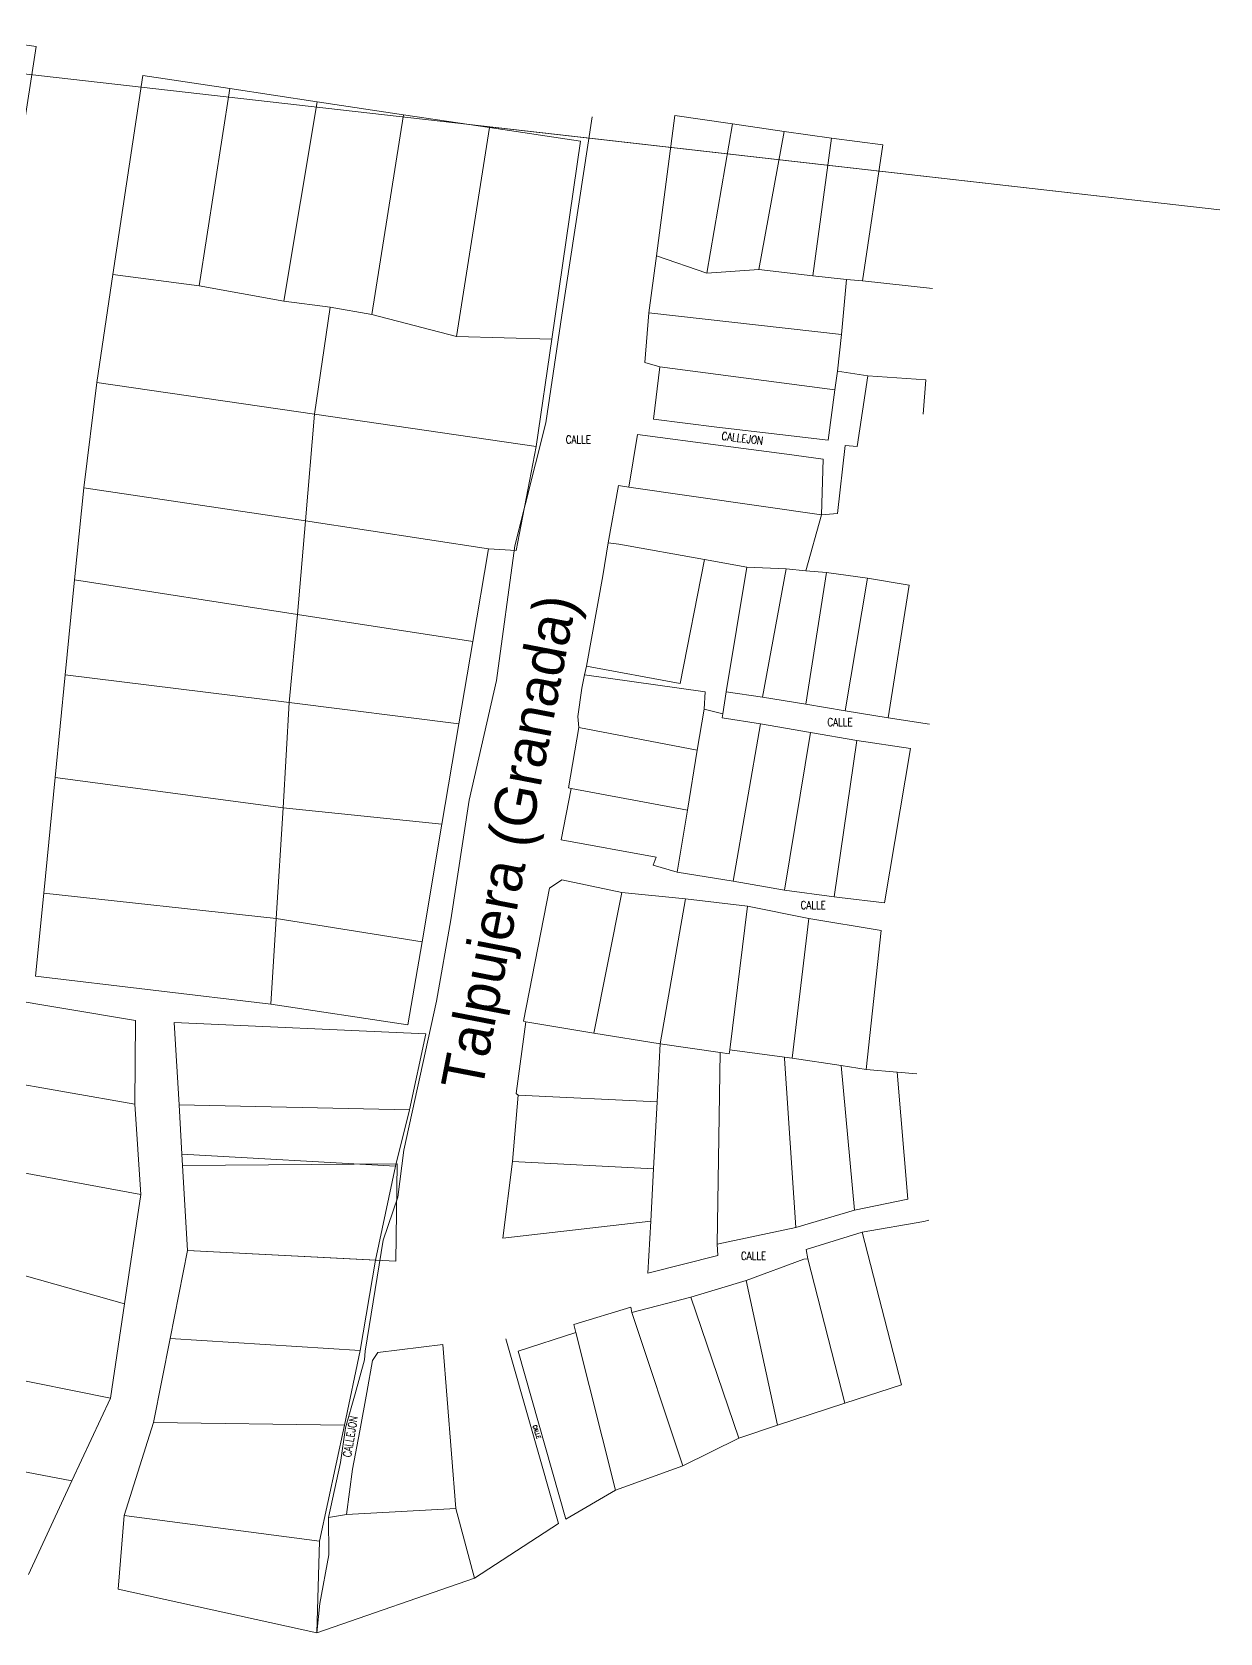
# Model space of a CAD drawing. Header units: millimetres. Extents: x 613361 to 614677, y 1317501 to 1318598.
# Drawn here: x 614448.7 to 614562.7, y 1317551.8 to 1317705.4 of the extents above; entities that cross this region are included whole.
import ezdxf
from ezdxf.enums import TextEntityAlignment as Align

# ---------------------------------------------------------------- set-up
doc = ezdxf.new("R2010")
doc.units = ezdxf.units.MM
doc.layers.add('2', color=7, linetype='Continuous')
for name, color, linetype, lineweight in [('486', 21, 'Continuous', 0), ('4861', 7, 'Continuous', 0), ('CALLES', 7, 'Continuous', 0), ('Nivel 2', 7, 'Continuous', 0), ('Nivel 3', 7, 'Continuous', 0), ('Nivel 30', 7, 'Continuous', 0)]:
    doc.layers.add(name, color=color, linetype=linetype, lineweight=lineweight)
doc.styles.add('ROMANS', font='ROMANS', dxfattribs={"height": 0.2})
doc.styles.add('Style-ENGINEERING', font='ENGINEERING.shx')

msp = doc.modelspace()

# ---------------------------------------------------------------- linework, layer by layer
at = {"color": 1, "linetype": 'ByBlock', "lineweight": 0, "flags": 128}
for points in [[(614463.15084, 1317596.6246), (614483.75022, 1317596.78451), (614483.60443, 1317587.44564)], [(614463.15084, 1317596.6246), (614463.63165, 1317588.48879)], [(614463.63165, 1317588.48879), (614483.60443, 1317587.44564)]]:
    msp.add_lwpolyline(points, dxfattribs=at)
msp.add_lwpolyline([(614463.15084, 1317596.6246), (614463.63165, 1317588.48879), (614483.60443, 1317587.44564), (614483.75022, 1317596.78451)], close=True, dxfattribs=at)
at = {"layer": '2', "color": 1, "linetype": 'ByBlock', "lineweight": 0}
msp.add_lwpolyline([(614378.05765, 1317657.37779), (614381.85465, 1317665.30279), (614388.38665, 1317677.90379), (614400.24265, 1317697.87379), (614401.61365, 1317698.94279), (614403.59265, 1317700.57179), (614405.47065, 1317701.99679), (614406.99465, 1317702.65979), (614408.82365, 1317703.12079), (614410.55165, 1317703.63179), (614412.38065, 1317704.14379), (614415.48065, 1317704.45479), (614418.02265, 1317704.66379), (614419.75165, 1317704.61679), (614562.69265, 1317688.34179)], dxfattribs=at)
at = {"layer": '486', "color": 1, "linetype": 'ByBlock', "lineweight": 0}
for points in [[(614513.43889, 1317682.27522), (614515.92765, 1317696.61079)], [(614520.87865, 1317695.87179), (614518.42723, 1317682.61657)], [(614523.62235, 1317682.01357), (614525.40665, 1317695.24379)], [(614528.39768, 1317681.52757), (614530.34065, 1317694.58379)], [(614508.62165, 1317683.94979), (614513.43889, 1317682.27522)], [(614513.43889, 1317682.27522), (614518.42723, 1317682.61657)], [(614518.42723, 1317682.61657), (614523.62235, 1317682.01357)], [(614523.62235, 1317682.01357), (614526.86145, 1317681.68392)], [(614526.86145, 1317681.68392), (614526.37057, 1317676.38897)], [(614526.86145, 1317681.68392), (614528.39768, 1317681.52757)], [(614528.39768, 1317681.52757), (614535.10846, 1317680.80097)], [(614507.88665, 1317678.46379), (614526.37057, 1317676.38897)], [(614526.37057, 1317676.38897), (614525.97665, 1317672.88379)], [(614508.94265, 1317673.29179), (614525.7395, 1317671.07632)], [(614528.90665, 1317672.41579), (614534.46323, 1317672.02465)], [(614534.46323, 1317672.02465), (614534.22127, 1317668.73354)], [(614505.97165, 1317661.73679), (614524.44274, 1317659.08831)], [(614524.44274, 1317659.08831), (614522.94914, 1317653.7223)], [(614505.00365, 1317656.27079), (614513.24407, 1317654.7957)], [(614501.89065, 1317644.54279), (614510.89125, 1317642.89607), (614513.24407, 1317654.7957)], [(614513.24407, 1317654.7957), (614517.2996, 1317654.06973)], [(614515.30965, 1317642.08379), (614517.2996, 1317654.06973)], [(614517.2996, 1317654.06973), (614521.05507, 1317653.88528)], [(614518.80865, 1317641.58879), (614521.05507, 1317653.88528)], [(614521.05507, 1317653.88528), (614522.94914, 1317653.7223)], [(614522.94914, 1317653.7223), (614524.94072, 1317653.55093)], [(614522.95565, 1317640.90579), (614524.94072, 1317653.55093)], [(614524.94072, 1317653.55093), (614528.86329, 1317653.00777)], [(614526.72165, 1317640.28679), (614528.86329, 1317653.00777)], [(614528.86329, 1317653.00777), (614532.8771, 1317652.33383)], [(614530.84565, 1317639.59479), (614532.8771, 1317652.33383)], [(614501.71752, 1317643.73264), (614513.30106, 1317642.08599), (614513.1886, 1317640.42443)], [(614512.54049, 1317636.48742), (614513.1886, 1317640.42443)], [(614513.1886, 1317640.42443), (614514.98568, 1317639.98511)], [(614512.54049, 1317636.48742), (614501.18165, 1317638.65779)], [(614518.61265, 1317639.01579), (614515.96965, 1317623.93179)], [(614523.40631, 1317638.18144), (614520.89865, 1317623.05279)], [(614527.83965, 1317637.40979), (614525.67202, 1317622.41773)], [(614511.5935, 1317630.73484), (614512.54049, 1317636.48742)], [(614533.00659, 1317636.67187), (614530.51065, 1317621.85679)], [(614511.5935, 1317630.73484), (614500.44065, 1317632.80679)], [(614510.61565, 1317624.79479), (614511.5935, 1317630.73484)], [(614502.61236, 1317609.34842), (614505.29165, 1317622.83179)], [(614508.97829, 1317608.31041), (614511.40665, 1317622.24179)], [(614515.65676, 1317607.73632), (614517.36765, 1317621.53879)], [(614521.63532, 1317606.95038), (614523.25565, 1317620.35279)], [(614528.75152, 1317605.85507), (614530.1785, 1317619.18893)], [(614496.07865, 1317610.41379), (614502.61236, 1317609.34842)], [(614502.61236, 1317609.34842), (614508.97829, 1317608.31041)], [(614508.97829, 1317608.31041), (614508.68172, 1317602.75833)], [(614508.97829, 1317608.31041), (614514.71705, 1317607.4698)], [(614514.71705, 1317607.4698), (614514.45765, 1317589.07179)], [(614514.71705, 1317607.4698), (614515.5988, 1317607.34064)], [(614515.5988, 1317607.34064), (614515.60755, 1317607.33936)], [(614515.60755, 1317607.33936), (614515.65676, 1317607.73632)], [(614515.65676, 1317607.73632), (614520.90163, 1317607.04683)], [(614520.90163, 1317607.04683), (614521.63532, 1317606.95038)], [(614520.90163, 1317607.04683), (614520.91116, 1317606.90257)], [(614520.91116, 1317606.90257), (614521.98265, 1317590.67379)], [(614521.63532, 1317606.95038), (614526.3498, 1317606.22474)], [(614526.3498, 1317606.22474), (614527.63065, 1317592.33479)], [(614526.3498, 1317606.22474), (614528.75152, 1317605.85507)], [(614528.75152, 1317605.85507), (614531.72008, 1317605.59426)], [(614531.72008, 1317605.59426), (614532.73865, 1317593.41079)], [(614531.72008, 1317605.59426), (614533.60283, 1317605.42884)], [(614495.33365, 1317603.38879), (614508.68172, 1317602.75833)], [(614508.68172, 1317602.75833), (614508.33767, 1317596.31751)], [(614494.81965, 1317597.00379), (614508.33767, 1317596.31751)], [(614508.33767, 1317596.31751), (614508.06883, 1317591.28469)], [(614493.86365, 1317589.66179), (614508.06883, 1317591.28469)], [(614508.06883, 1317591.28469), (614507.80265, 1317586.30179)], [(614528.37265, 1317590.24579), (614532.12003, 1317575.57639)], [(614526.70056, 1317573.81022), (614523.14348, 1317587.67244)], [(614517.24265, 1317585.60279), (614520.22165, 1317571.69879)], [(614516.52165, 1317570.46579), (614511.91965, 1317583.98779)], [(614511.16265, 1317567.79479), (614506.24665, 1317582.50879)], [(614504.67465, 1317565.47979), (614500.89277, 1317580.5997)], [(614488.12865, 1317579.45379), (614489.37622, 1317563.70312)], [(614489.37622, 1317563.70312), (614478.89065, 1317563.15279)], [(614489.37622, 1317563.70312), (614491.15865, 1317557.01179)]]:
    msp.add_lwpolyline(points, dxfattribs=at)
at = {"layer": '4861', "color": 1, "linetype": 'ByBlock', "lineweight": 0}
for points in [[(614510.39465, 1317697.40379), (614508.62165, 1317683.94979)], [(614510.39465, 1317697.40379), (614515.92765, 1317696.61079)], [(614515.92765, 1317696.61079), (614520.87865, 1317695.87179)], [(614520.87865, 1317695.87179), (614525.40665, 1317695.24379)], [(614525.40665, 1317695.24379), (614530.34065, 1317694.58379)], [(614508.62165, 1317683.94979), (614507.88665, 1317678.46379)], [(614507.88665, 1317678.46379), (614507.50965, 1317673.70979), (614508.94265, 1317673.29179)], [(614508.94265, 1317673.29179), (614508.33665, 1317668.25379), (614514.42365, 1317667.50479), (614520.44165, 1317666.77879), (614525.10465, 1317666.23779), (614525.7395, 1317671.07632)], [(614525.7395, 1317671.07632), (614525.97665, 1317672.88379)], [(614525.97665, 1317672.88379), (614528.90665, 1317672.41579)], [(614528.90665, 1317672.41579), (614527.87465, 1317665.62679)], [(614524.60365, 1317664.43379), (614521.12265, 1317664.91179), (614515.03165, 1317665.71579), (614506.79365, 1317666.79579), (614505.97165, 1317661.73679)], [(614527.87465, 1317665.62679), (614526.73265, 1317665.74779), (614526.00565, 1317659.22279)], [(614524.60365, 1317664.43379), (614524.44274, 1317659.08831)], [(614505.97165, 1317661.73679), (614504.98508, 1317661.9001), (614503.98865, 1317656.40979)], [(614524.44274, 1317659.08831), (614526.00565, 1317659.22279)], [(614503.98865, 1317656.40979), (614503.45765, 1317653.21679), (614501.89065, 1317644.54279)], [(614505.00365, 1317656.27079), (614503.98865, 1317656.40979)], [(614501.71752, 1317643.73264), (614501.44165, 1317642.44179), (614501.07565, 1317639.73279), (614501.18165, 1317638.65779)], [(614501.89065, 1317644.54279), (614501.71752, 1317643.73264)], [(614514.98568, 1317639.98511), (614515.30965, 1317642.08379)], [(614515.30965, 1317642.08379), (614518.80865, 1317641.58879)], [(614518.80865, 1317641.58879), (614522.95565, 1317640.90579)], [(614522.95565, 1317640.90579), (614526.72165, 1317640.28679)], [(614526.72165, 1317640.28679), (614530.84565, 1317639.59479)], [(614501.18165, 1317638.65779), (614500.19265, 1317632.87579), (614500.44065, 1317632.80679)], [(614518.61265, 1317639.01579), (614514.92465, 1317639.58979), (614514.98568, 1317639.98511)], [(614523.40631, 1317638.18144), (614518.61265, 1317639.01579)], [(614530.84565, 1317639.59479), (614534.80865, 1317638.99279)], [(614527.83965, 1317637.40979), (614523.40631, 1317638.18144)], [(614533.00659, 1317636.67187), (614527.83965, 1317637.40979)], [(614500.44065, 1317632.80679), (614499.48765, 1317627.88079), (614508.58565, 1317626.23179), (614508.28865, 1317625.45779), (614510.61565, 1317624.79479)], [(614510.61565, 1317624.79479), (614515.96965, 1317623.93179)], [(614505.29165, 1317622.83179), (614499.53865, 1317624.03679), (614498.34765, 1317623.23979), (614495.86965, 1317610.47879), (614496.07865, 1317610.41379)], [(614515.96965, 1317623.93179), (614520.89865, 1317623.05279)], [(614511.40665, 1317622.24179), (614505.29165, 1317622.83179)], [(614517.36765, 1317621.53879), (614511.40665, 1317622.24179)], [(614520.89865, 1317623.05279), (614525.67202, 1317622.41773)], [(614525.67202, 1317622.41773), (614526.16765, 1317622.35179), (614530.51065, 1317621.85679)], [(614523.25565, 1317620.35279), (614517.36765, 1317621.53879)], [(614530.1785, 1317619.18893), (614523.25565, 1317620.35279)], [(614496.07865, 1317610.41379), (614495.14565, 1317603.53879), (614495.33365, 1317603.38879)], [(614495.33365, 1317603.38879), (614494.81965, 1317597.00379)], [(614494.81965, 1317597.00379), (614493.86365, 1317589.66179)], [(614527.63065, 1317592.33479), (614532.73865, 1317593.41079)], [(614521.98265, 1317590.67379), (614527.63065, 1317592.33479)], [(614528.37265, 1317590.24579), (614534.28465, 1317591.27079), (614534.76711, 1317591.40207)], [(614514.45765, 1317589.07179), (614521.98265, 1317590.67379)], [(614523.14348, 1317587.67244), (614522.98076, 1317588.55761), (614528.37265, 1317590.24579)], [(614507.80265, 1317586.30179), (614514.52065, 1317588.01079), (614514.45765, 1317589.07179)], [(614517.24265, 1317585.60279), (614522.74565, 1317587.63079), (614523.14348, 1317587.67244)], [(614511.91965, 1317583.98779), (614517.24265, 1317585.60279)], [(614506.24665, 1317582.50879), (614511.91965, 1317583.98779)], [(614500.89277, 1317580.5997), (614500.69865, 1317581.37579), (614506.14865, 1317583.05179), (614506.24665, 1317582.50879)], [(614495.34111, 1317578.81797), (614500.89277, 1317580.5997)], [(614478.89065, 1317563.15279), (614479.44465, 1317567.49979), (614480.15365, 1317571.17679), (614480.81065, 1317574.85179), (614481.37765, 1317577.92279), (614481.88165, 1317578.69279), (614488.12865, 1317579.45379)], [(614494.17665, 1317579.99979), (614499.22065, 1317562.28679)], [(614499.91104, 1317562.69097), (614495.34111, 1317578.81797)], [(614526.70056, 1317573.81022), (614532.12003, 1317575.57639)], [(614520.22165, 1317571.69879), (614526.70056, 1317573.81022)], [(614516.52165, 1317570.46579), (614520.22165, 1317571.69879)], [(614511.16265, 1317567.79479), (614516.52165, 1317570.46579)], [(614504.67465, 1317565.47979), (614511.16265, 1317567.79479)], [(614499.91104, 1317562.69097), (614504.67465, 1317565.47979)], [(614476.02365, 1317551.76579), (614476.30765, 1317554.58179), (614477.18465, 1317559.25979), (614477.15565, 1317562.83779), (614478.89065, 1317563.15279)], [(614491.15865, 1317557.01179), (614499.22065, 1317562.28679)], [(614476.02365, 1317551.76579), (614491.15865, 1317557.01179)]]:
    msp.add_lwpolyline(points, dxfattribs=at)
at = {"layer": 'CALLES', "color": 1, "linetype": 'ByBlock', "lineweight": 0}
for points in [[(614495.01365, 1317656.11079), (614497.99365, 1317667.90979), (614499.52765, 1317678.24779), (614502.44865, 1317697.26679)], [(614477.15565, 1317562.83779), (614478.30165, 1317568.13379), (614478.79465, 1317571.44079), (614479.70165, 1317574.71579), (614480.58965, 1317577.99079), (614480.67565, 1317578.80879), (614482.38165, 1317589.48179), (614483.80765, 1317593.59679), (614484.38865, 1317598.10879), (614487.49665, 1317612.40479), (614488.87465, 1317620.20479), (614490.63065, 1317631.70679), (614493.26565, 1317643.18979), (614495.01365, 1317656.11079)]]:
    msp.add_lwpolyline(points, dxfattribs=at)
at = {"layer": 'Nivel 2', "color": 1, "linetype": 'ByBlock', "lineweight": 0, "flags": 128}
msp.add_lwpolyline([(614490.61065, 1317696.54879), (614562.69265, 1317688.34179)], dxfattribs=at)
at = {"layer": 'Nivel 30', "color": 1, "linetype": 'ByBlock', "lineweight": 0}
for p, q in [((614439.12765, 1317705.42179), (614449.11165, 1317704.02279)), ((614449.11165, 1317704.02279), (614446.34365, 1317686.18579)), ((614456.46065, 1317682.15379), (614459.31865, 1317701.24079)), ((614459.31865, 1317701.24079), (614467.66765, 1317699.98979)), ((614467.66765, 1317699.98979), (614464.72965, 1317681.05379)), ((614467.66765, 1317699.98979), (614476.04665, 1317698.73279)), ((614472.87165, 1317679.60079), (614476.04665, 1317698.73279)), ((614476.04665, 1317698.73279), (614484.34665, 1317697.48779)), ((614481.31465, 1317678.29479), (614484.34665, 1317697.48779)), ((614484.34665, 1317697.48779), (614492.59765, 1317696.25079)), ((614492.59765, 1317696.25079), (614489.42065, 1317676.20179)), ((614492.59765, 1317696.25079), (614501.34165, 1317694.94079)), ((614501.34165, 1317694.94079), (614498.56865, 1317675.95679)), ((614501.34165, 1317694.94079), (614498.56865, 1317675.95679)), ((614454.90865, 1317671.78879), (614456.46065, 1317682.15379)), ((614464.72965, 1317681.05379), (614456.46065, 1317682.15379)), ((614464.72965, 1317681.05379), (614472.87165, 1317679.60079)), ((614472.87165, 1317679.60079), (614477.30865, 1317679.02379)), ((614477.30865, 1317679.02379), (614475.81165, 1317668.73479)), ((614481.31465, 1317678.29479), (614477.30865, 1317679.02379)), ((614481.31465, 1317678.29479), (614489.42065, 1317676.20179)), ((614489.42065, 1317676.20179), (614498.56865, 1317675.95679)), ((614498.56865, 1317675.95679), (614497.06165, 1317665.63879)), ((614498.56865, 1317675.95679), (614497.06165, 1317665.63879)), ((614453.65765, 1317661.67979), (614454.90865, 1317671.78879)), ((614475.81165, 1317668.73479), (614454.90865, 1317671.78879)), ((614474.94565, 1317658.49479), (614475.81165, 1317668.73479)), ((614475.81165, 1317668.73479), (614497.06165, 1317665.63879)), ((614497.06165, 1317665.63879), (614495.16965, 1317655.64479)), ((614497.06165, 1317665.63879), (614495.16965, 1317655.64479)), ((614452.78665, 1317652.84979), (614453.65765, 1317661.67979)), ((614453.65765, 1317661.67979), (614474.94565, 1317658.49479)), ((614474.94565, 1317658.49479), (614474.17565, 1317649.53179)), ((614492.50765, 1317655.81679), (614474.94565, 1317658.49479)), ((614492.50765, 1317655.81679), (614491.00265, 1317646.92579)), ((614495.16965, 1317655.64479), (614492.50765, 1317655.81679)), ((614451.88765, 1317643.74179), (614452.78665, 1317652.84979)), ((614452.78665, 1317652.84979), (614474.17565, 1317649.53179)), ((614474.17565, 1317649.53179), (614473.36465, 1317641.06579)), ((614474.17565, 1317649.53179), (614491.00265, 1317646.92579)), ((614491.00265, 1317646.92579), (614489.66165, 1317639.00979)), ((614450.91465, 1317633.86979), (614451.88765, 1317643.74179)), ((614451.88765, 1317643.74179), (614473.36465, 1317641.06579)), ((614472.81365, 1317630.97579), (614473.36465, 1317641.06579)), ((614489.66165, 1317639.00979), (614473.36465, 1317641.06579)), ((614489.66165, 1317639.00979), (614488.03665, 1317629.40879)), ((614449.82065, 1317622.77779), (614450.91465, 1317633.86979)), ((614450.91465, 1317633.86979), (614472.81365, 1317630.97579)), ((614472.13565, 1317620.32379), (614472.81365, 1317630.97579)), ((614488.03665, 1317629.40879), (614472.81365, 1317630.97579)), ((614488.03665, 1317629.40879), (614486.12165, 1317618.10579)), ((614449.03365, 1317614.80079), (614449.82065, 1317622.77779)), ((614449.82065, 1317622.77779), (614472.13565, 1317620.32379)), ((614472.13565, 1317620.32379), (614471.62265, 1317612.10479)), ((614472.13565, 1317620.32379), (614486.12165, 1317618.10579)), ((614486.12165, 1317618.10579), (614484.76965, 1317610.12079)), ((614471.62265, 1317612.10479), (614449.03365, 1317614.80079)), ((614440.97965, 1317613.48379), (614458.63665, 1317610.55579)), ((614484.76965, 1317610.12079), (614471.62265, 1317612.10479)), ((614458.63665, 1317610.55579), (614458.57665, 1317602.50679)), ((614462.33765, 1317610.35179), (614486.49965, 1317609.26479)), ((614462.80465, 1317602.46679), (614462.33765, 1317610.35179)), ((614486.49965, 1317609.26479), (614484.91465, 1317601.98679)), ((614439.50965, 1317605.87579), (614458.57665, 1317602.50679)), ((614458.57665, 1317602.50679), (614459.13765, 1317593.85979)), ((614462.80465, 1317602.46679), (614484.91465, 1317601.98679)), ((614463.08665, 1317597.71079), (614462.80465, 1317602.46679)), ((614484.91465, 1317601.98679), (614483.58365, 1317596.55479)), ((614437.93965, 1317597.74979), (614459.13765, 1317593.85979)), ((614463.08665, 1317597.71079), (614483.58365, 1317596.55479)), ((614463.63165, 1317588.48879), (614463.08665, 1317597.71079)), ((614483.58365, 1317596.55479), (614481.64865, 1317587.54779)), ((614459.13765, 1317593.85979), (614457.57165, 1317583.34579)), ((614436.31765, 1317589.35879), (614457.57165, 1317583.34579)), ((614461.95265, 1317580.03979), (614463.63165, 1317588.48879)), ((614463.63165, 1317588.48879), (614481.64865, 1317587.54779)), ((614481.64865, 1317587.54779), (614480.17465, 1317578.88179)), ((614457.57165, 1317583.34579), (614456.22465, 1317574.30579)), ((614456.22465, 1317574.30579), (614434.26265, 1317578.72879)), ((614460.34965, 1317571.96879), (614461.95265, 1317580.03979)), ((614480.17465, 1317578.88179), (614461.95265, 1317580.03979)), ((614480.17465, 1317578.88179), (614478.66765, 1317571.70679)), ((614480.17465, 1317578.88179), (614478.66765, 1317571.70679)), ((614456.22465, 1317574.30579), (614452.52765, 1317566.35579)), ((614457.53665, 1317563.05679), (614460.34965, 1317571.96879)), ((614460.34965, 1317571.96879), (614478.66765, 1317571.70679)), ((614460.34965, 1317571.96879), (614478.66765, 1317571.70679)), ((614478.66765, 1317571.70679), (614476.27665, 1317560.56479)), ((614478.66765, 1317571.70679), (614476.27665, 1317560.56479)), ((614452.52765, 1317566.35579), (614432.61065, 1317570.17179)), ((614452.52765, 1317566.35579), (614448.36365, 1317557.36379)), ((614456.96865, 1317555.97579), (614457.53665, 1317563.05679)), ((614476.27665, 1317560.56479), (614457.53665, 1317563.05679)), ((614476.27665, 1317560.56479), (614457.53665, 1317563.05679)), ((614476.27665, 1317560.56479), (614476.02365, 1317551.76579)), ((614476.27665, 1317560.56479), (614476.02365, 1317551.76579)), ((614476.02365, 1317551.76579), (614456.96865, 1317555.97579)), ((614476.02365, 1317551.76579), (614456.96865, 1317555.97579))]:
    msp.add_line(p, q, dxfattribs=at)

# ---------------------------------------------------------------- texts
at = {"layer": 'CALLES', "color": 1, "linetype": 'ByBlock', "lineweight": 0, "style": 'ROMANS', "width": 0.8}
for p in [(614501.12508, 1317666.30645), (614526.23289, 1317639.19108), (614523.66322, 1317621.63167), (614517.935, 1317587.95829)]:
    msp.add_text('CALLE', height=0.768, dxfattribs=at).set_placement(p, align=Align.MIDDLE_CENTER)
for s, height, rotation, p in [('CALLEJON', 0.768, -7.1934701, (614516.86033, 1317666.42979)), ('CALLEJON', 0.768, 80.3112134, (614479.24378, 1317570.62196)), ('CALLE', 0.384, -71.5650512, (614497.13354, 1317571.07225))]:
    msp.add_text(s, height=height, rotation=rotation, dxfattribs=at).set_placement(p, align=Align.MIDDLE_CENTER)
at = {"layer": 'Nivel 3', "color": 1, "linetype": 'ByBlock', "lineweight": 0, "style": 'Style-ENGINEERING'}
msp.add_text('Talpujera (Granada)', height=4.000002, rotation=79.0843167, dxfattribs=at).set_placement((614494.44532, 1317627.67008), align=Align.MIDDLE_CENTER)
msp.add_text('Talpujera (Granada)', height=4.000002, rotation=79.0843167, dxfattribs=at).set_placement((614494.44532, 1317627.67008), align=Align.MIDDLE_CENTER)

doc.saveas('drawing.dxf')
